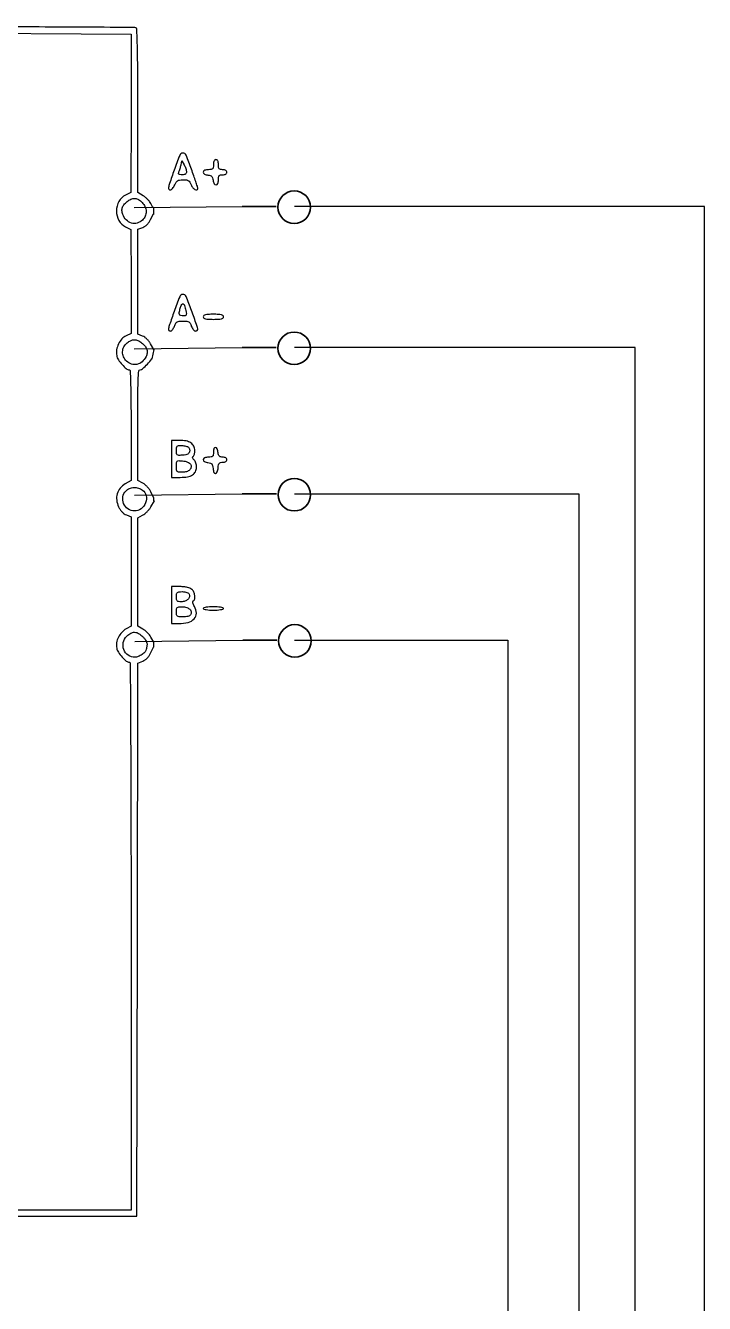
# Model space of a CAD drawing. Header units: millimetres. Extents: x 357084 to 357504, y 509210 to 509507.
# Drawn here: x 357405.71 to 357428.53, y 509428.6 to 509471.55 of the extents above; entities that cross this region are included whole.
import ezdxf

# ---------------------------------------------------------------- set-up
doc = ezdxf.new("R2010")
doc.units = ezdxf.units.MM
doc.layers.add('PDF_Geometría', color=7, linetype='Continuous')

msp = doc.modelspace()

# ---------------------------------------------------------------- linework, layer by layer
for p, q in [((357409.364, 509465.429), (357412.987, 509465.471)), ((357410.005, 509465.432), (357410.005, 509465.199)), ((357409.364, 509460.686), (357412.987, 509460.727)), ((357410.016, 509460.658), (357409.958, 509460.345)), ((357409.369, 509455.768), (357412.992, 509455.809)), ((357410.012, 509455.687), (357410.012, 509455.578)), ((357410.012, 509455.578), (357410.043, 509455.574)), ((357409.386, 509450.853), (357413.009, 509450.894)), ((357410.014, 509450.837), (357410.014, 509450.661))]:
    msp.add_line(p, q)
at = {"color": 30}
for p, q in [((357428.53, 509465.471), (357414.75, 509465.471)), ((357428.53, 509414.762), (357428.53, 509465.471)), ((357426.198, 509460.727), (357414.75, 509460.727)), ((357426.198, 509420.301), (357426.198, 509460.727)), ((357414.75, 509455.809), (357424.308, 509455.809)), ((357424.308, 509455.809), (357424.308, 509371.668)), ((357414.75, 509450.894), (357421.922, 509450.894)), ((357421.922, 509450.894), (357421.922, 509377.235))]:
    msp.add_line(p, q, dxfattribs=at)
for points in [[(357410.005, 509465.432), (357409.986, 509465.432), (357409.916, 509465.573, 0.053105), (357409.876, 509465.635, 0.025672), (357409.813, 509465.706, 0.025121), (357409.74, 509465.774, 0.032891), (357409.666, 509465.827), (357409.486, 509465.941), (357409.484, 509468.696, 0.001055), (357409.48, 509470.101, 0.005298), (357409.467, 509470.886, 0.002645), (357409.45, 509471.422, 0.319047), (357409.411, 509471.474, 0.073521), (357409.352, 509471.483, 0.000013), (357406.165, 509471.499, 0.000306), (357402.636, 509471.515, 0.000185), (357398.459, 509471.529, 0.000197), (357392.188, 509471.546, 0.001728), (357389.408, 509471.543, 0.000579), (357387.621, 509471.533, 0.221295), (357387.507, 509471.479, 0.160916)], [(357402.519, 509471.298), (357409.256, 509471.26), (357409.254, 509468.6), (357409.253, 509465.941), (357409.071, 509465.851, 0.153496), (357408.848, 509465.638, 0.126443), (357408.766, 509465.318, 0.126667), (357408.848, 509464.999, 0.154288), (357409.071, 509464.787), (357409.253, 509464.698), (357409.254, 509462.946), (357409.256, 509461.195), (357409.091, 509461.122, 0.105079), (357408.947, 509461.018, 0.071751), (357408.834, 509460.849, 0.069993), (357408.77, 509460.651, 0.088913), (357408.772, 509460.459, 0.096514), (357408.828, 509460.317, 0.040959), (357408.953, 509460.154, 0.03934), (357409.095, 509460.019, 0.171518), (357409.203, 509459.981, -0.404864), (357409.226, 509459.959, -0.000993), (357409.241, 509459.463, -0.004692), (357409.252, 509458.872, -0.002322), (357409.256, 509458.122), (357409.256, 509456.263), (357409.061, 509456.149, 0.089179), (357408.892, 509456.003, 0.099937), (357408.792, 509455.813, 0.098385), (357408.773, 509455.596, 0.08378), (357408.836, 509455.376, 0.037561), (357408.889, 509455.283, 0.041526), (357408.953, 509455.203, 0.044908), (357409.024, 509455.14, 0.067883), (357409.097, 509455.101), (357409.256, 509455.041), (357409.255, 509453.203), (357409.255, 509451.365), (357409.09, 509451.272, 0.078105), (357408.941, 509451.153, 0.07106), (357408.83, 509450.991, 0.072614), (357408.771, 509450.808, 0.088605), (357408.772, 509450.628, 0.09706), (357408.828, 509450.487, 0.0407), (357408.953, 509450.324, 0.039042), (357409.096, 509450.189, 0.171534), (357409.203, 509450.151, -0.412503), (357409.227, 509450.127, -0.000045), (357409.241, 509447.643, -0.000971), (357409.252, 509444.735, -0.000445), (357409.256, 509440.943), (357409.256, 509431.734), (357398.564, 509431.734)], [(357410.016, 509460.658), (357409.911, 509460.852, 0.043264), (357409.859, 509460.931, 0.03246), (357409.79, 509461.009, 0.033194), (357409.714, 509461.073, 0.062236), (357409.644, 509461.113), (357409.481, 509461.181), (357409.481, 509462.941), (357409.481, 509464.701), (357409.649, 509464.765, 0.061405), (357409.725, 509464.804, 0.045727), (357409.798, 509464.865, 0.043224), (357409.862, 509464.943, 0.041029), (357409.914, 509465.031), (357410.005, 509465.222)], [(357410.012, 509455.687), (357410.011, 509455.687), (357409.918, 509455.882, 0.045212), (357409.87, 509455.964, 0.031174), (357409.802, 509456.046, 0.031518), (357409.726, 509456.118, 0.054344), (357409.653, 509456.166), (357409.481, 509456.255), (357409.481, 509458.118, -0.001358), (357409.484, 509459.132, -0.009223), (357409.496, 509459.633, -0.00968), (357409.515, 509459.939, -0.390671), (357409.56, 509459.981, 0.188227), (357409.644, 509460.013, 0.017192), (357409.807, 509460.174, 0.017741), (357409.958, 509460.345, 0.02673), (357409.967, 509460.357, -0.412156)], [(357410.018, 509450.829), (357409.921, 509451, 0.041418), (357409.871, 509451.073, 0.025618), (357409.802, 509451.149, 0.025618), (357409.725, 509451.219, 0.041418), (357409.653, 509451.268), (357409.482, 509451.365), (357409.482, 509453.186), (357409.481, 509455.006), (357409.644, 509455.09, 0.051967), (357409.715, 509455.137, 0.02661), (357409.794, 509455.209, 0.026123), (357409.868, 509455.292, 0.0355), (357409.925, 509455.374), (357410.043, 509455.574)], [(357387.136, 509435.426, -0.010155), (357387.161, 509435.392, -0.017424), (357387.205, 509435.323, -0.015975), (357387.246, 509435.248, 0.038833), (357387.293, 509435.173, 0.030989), (357387.354, 509435.099, 0.031928), (357387.42, 509435.037, 0.065816), (357387.48, 509435), (357387.617, 509434.937), (357387.632, 509433.237), (357387.647, 509431.537), (357398.55, 509431.537), (357409.453, 509431.537), (357409.468, 509440.831), (357409.482, 509450.126), (357409.649, 509450.189, 0.061505), (357409.725, 509450.229, 0.045677), (357409.798, 509450.29, 0.043173), (357409.862, 509450.368, 0.04103), (357409.914, 509450.456), (357410.011, 509450.659), (357410.014, 509450.659)]]:
    msp.add_lwpolyline(points, format="xyb")
for points in [[(357410.704, 509466.686, 0.001666), (357410.549, 509466.242, 0.035402), (357410.513, 509466.107, 0.211722), (357410.526, 509466.05, 0.236), (357410.576, 509466.025, 0.163598), (357410.611, 509466.037, 0.051049), (357410.652, 509466.075, 0.044846), (357410.692, 509466.13, 0.03656), (357410.724, 509466.195, -0.039463), (357410.77, 509466.285, -0.118334), (357410.819, 509466.334, -0.107894), (357410.887, 509466.357, -0.029827), (357411.001, 509466.364, -0.028884), (357411.116, 509466.358, -0.111423), (357411.183, 509466.334, -0.123781), (357411.229, 509466.286, -0.039492), (357411.272, 509466.195, 0.09849), (357411.335, 509466.094, 0.103363), (357411.43, 509466.027, 0.301499), (357411.489, 509466.038, 0.293843), (357411.502, 509466.096, -0.000856), (357411.485, 509466.145, -0.000041), (357411.429, 509466.308, -0.000067), (357411.361, 509466.501, -0.000048), (357411.286, 509466.717, 0.012083), (357411.108, 509467.192, 0.320996), (357411, 509467.261, 0.291487), (357410.891, 509467.183, 0.010704)], [(357411.118, 509466.633, -0.102483), (357411.109, 509466.588, -0.147302), (357411.084, 509466.557, -0.108721), (357411.04, 509466.539, -0.041111), (357410.973, 509466.534, -0.025888), (357410.897, 509466.538, -0.163524), (357410.863, 509466.553, -0.247696), (357410.853, 509466.582, -0.061473), (357410.867, 509466.633, 0.017639), (357410.885, 509466.68, 0.008487), (357410.905, 509466.742, 0.008403), (357410.923, 509466.807, 0.011907), (357410.937, 509466.866), (357410.966, 509467.001), (357411.041, 509466.866, -0.025888), (357411.07, 509466.807, -0.021353), (357411.094, 509466.742, -0.021873), (357411.112, 509466.68, -0.052418)], [(357412.024, 509466.873, -0.030723), (357412.018, 509466.777, -0.167168), (357411.995, 509466.731, -0.167168), (357411.95, 509466.709, -0.030723), (357411.854, 509466.703, 0.082192), (357411.73, 509466.683, 0.299611), (357411.683, 509466.623, 0.309201), (357411.721, 509466.558, 0.083971), (357411.84, 509466.523, -0.046929), (357411.918, 509466.507, -0.121406), (357411.967, 509466.477, -0.121406), (357411.997, 509466.428, -0.046929), (357412.013, 509466.35, 0.083971), (357412.048, 509466.231, 0.309201), (357412.113, 509466.194, 0.299611), (357412.173, 509466.24, 0.082192), (357412.193, 509466.364, -0.030103), (357412.199, 509466.455, -0.144586), (357412.219, 509466.503, -0.173074), (357412.26, 509466.527, -0.047675), (357412.334, 509466.534, 0.04716), (357412.393, 509466.539, 0.088208), (357412.438, 509466.556, 0.118484), (357412.466, 509466.583, 0.140575), (357412.476, 509466.618, 0.140575), (357412.466, 509466.653, 0.118484), (357412.438, 509466.681, 0.088208), (357412.393, 509466.698, 0.04716), (357412.334, 509466.703, -0.047675), (357412.26, 509466.71, -0.173074), (357412.219, 509466.734, -0.144586), (357412.199, 509466.782, -0.030103), (357412.193, 509466.873, 0.033607), (357412.188, 509466.947, 0.082504), (357412.172, 509467, 0.12651), (357412.145, 509467.031, 0.152103), (357412.108, 509467.042, 0.152103), (357412.072, 509467.031, 0.12651), (357412.045, 509467, 0.082504), (357412.029, 509466.947, 0.033607)], [(357409.625, 509465.604, -0.089012), (357409.724, 509465.462, -0.101592), (357409.762, 509465.3, -0.106262), (357409.732, 509465.142, -0.106051), (357409.64, 509465.011, -0.119782), (357409.462, 509464.91, -0.138637), (357409.267, 509464.911, -0.131277), (357409.094, 509465.014, -0.102225), (357408.975, 509465.2, -0.078972), (357408.949, 509465.328, -0.106757), (357408.968, 509465.444, -0.094704), (357409.036, 509465.552, -0.051236), (357409.156, 509465.655, -0.063343), (357409.282, 509465.722, -0.117076), (357409.397, 509465.736, -0.113138), (357409.508, 509465.697, -0.0567)], [(357410.704, 509461.94, 0.001668), (357410.549, 509461.496, 0.035886), (357410.513, 509461.362, 0.215665), (357410.527, 509461.305, 0.231512), (357410.578, 509461.28, 0.167193), (357410.612, 509461.292, 0.055992), (357410.651, 509461.33, 0.048318), (357410.687, 509461.385, 0.038986), (357410.716, 509461.449, -0.040099), (357410.757, 509461.543, -0.134461), (357410.803, 509461.59, -0.111961), (357410.871, 509461.613, -0.023612), (357410.998, 509461.619, -0.023612), (357411.125, 509461.613, -0.111961), (357411.194, 509461.59, -0.134461), (357411.24, 509461.543, -0.040099), (357411.281, 509461.449, 0.044239), (357411.31, 509461.384, 0.053853), (357411.349, 509461.329, 0.062819), (357411.392, 509461.292, 0.149185), (357411.432, 509461.28, 0.230965), (357411.483, 509461.305, 0.219915), (357411.496, 509461.361, 0.034039), (357411.458, 509461.496, 0.001397), (357411.289, 509461.972, 0.011925), (357411.107, 509462.444, 0.318225), (357410.999, 509462.513, 0.291647), (357410.89, 509462.435, 0.010674)], [(357411.098, 509461.97, -0.01812), (357411.114, 509461.87, -0.128872), (357411.107, 509461.821, -0.229447), (357411.08, 509461.796, -0.070337), (357411.023, 509461.788, -0.056293), (357410.925, 509461.799, -0.237618), (357410.881, 509461.836, -0.156334), (357410.874, 509461.906, -0.022545), (357410.91, 509462.047, -0.039412), (357410.96, 509462.174, -0.394981), (357411.009, 509462.192, -0.22805), (357411.056, 509462.14, -0.021828)], [(357411.685, 509461.76, 0.222027), (357411.704, 509461.719, 0.113455), (357411.755, 509461.693, 0.050675), (357411.852, 509461.679, 0.010614), (357412.024, 509461.675, 0.010614), (357412.195, 509461.679, 0.050675), (357412.292, 509461.693, 0.113455), (357412.344, 509461.719, 0.222027), (357412.363, 509461.76, 0.222027), (357412.344, 509461.801, 0.113455), (357412.292, 509461.827, 0.050675), (357412.195, 509461.841, 0.010614), (357412.024, 509461.845, 0.010614), (357411.852, 509461.841, 0.050675), (357411.755, 509461.827, 0.113455), (357411.704, 509461.801, 0.222027)], [(357409.612, 509460.883, -0.053493), (357409.725, 509460.772, -0.09643), (357409.787, 509460.659, -0.110955), (357409.797, 509460.541, -0.088593), (357409.758, 509460.421, -0.086722), (357409.624, 509460.248, -0.12903), (357409.455, 509460.161, -0.138458), (357409.274, 509460.171, -0.106871), (357409.104, 509460.273, -0.102169), (357409.003, 509460.416, -0.110227), (357408.971, 509460.584, -0.111822), (357409.013, 509460.748, -0.107677), (357409.122, 509460.88, -0.050683), (357409.254, 509460.964, -0.115154), (357409.368, 509460.991, -0.116278), (357409.481, 509460.965, -0.052259)], [(357410.611, 509456.986), (357410.611, 509456.365), (357410.909, 509456.365, 0.041844), (357411.152, 509456.385, 0.096432), (357411.322, 509456.449, 0.133579), (357411.422, 509456.556, 0.12256), (357411.459, 509456.703, 0.045797), (357411.452, 509456.772, 0.037139), (357411.434, 509456.843, 0.038474), (357411.406, 509456.906, 0.075149), (357411.374, 509456.951, -0.0426), (357411.342, 509456.988, -0.096443), (357411.326, 509457.022, -0.149119), (357411.328, 509457.05, -0.165391), (357411.345, 509457.071, 0.144241), (357411.367, 509457.095, 0.041128), (357411.386, 509457.144, 0.037738), (357411.398, 509457.204, 0.032239), (357411.402, 509457.269, 0.121438), (357411.367, 509457.413, 0.128399), (357411.269, 509457.521, 0.097202), (357411.106, 509457.587, 0.04729), (357410.881, 509457.608), (357410.611, 509457.608)], [(357411.168, 509457.388, -0.09893), (357411.195, 509457.362, -0.066002), (357411.216, 509457.323, -0.062959), (357411.226, 509457.278, -0.071088), (357411.224, 509457.234, -0.112915), (357411.202, 509457.184, -0.111128), (357411.16, 509457.148, -0.075206), (357411.093, 509457.124, -0.026966), (357410.992, 509457.11, -0.015954), (357410.862, 509457.104, -0.164653), (357410.811, 509457.12, -0.209366), (357410.787, 509457.161, -0.027869), (357410.781, 509457.266, -0.028736), (357410.786, 509457.362, -0.156154), (357410.808, 509457.409, -0.174371), (357410.851, 509457.432, -0.037842), (357410.936, 509457.438, -0.02701), (357411.001, 509457.434, -0.023892), (357411.068, 509457.423, -0.02462), (357411.128, 509457.407, -0.064403)], [(357412.024, 509457.217, -0.028778), (357412.018, 509457.118, -0.165646), (357411.996, 509457.072, -0.170501), (357411.95, 509457.049, -0.030907), (357411.854, 509457.043, 0.082192), (357411.73, 509457.022, 0.299611), (357411.683, 509456.962, 0.309201), (357411.721, 509456.898, 0.083971), (357411.84, 509456.863, -0.048093), (357411.922, 509456.846, -0.14142), (357411.97, 509456.814, -0.121202), (357411.997, 509456.758, -0.03098), (357412.013, 509456.658, 0.06004), (357412.042, 509456.527, 0.377819), (357412.097, 509456.495, 0.274026), (357412.154, 509456.547, 0.048226), (357412.183, 509456.694, -0.030068), (357412.198, 509456.788, -0.124494), (357412.223, 509456.839, -0.157811), (357412.266, 509456.865, -0.057717), (357412.338, 509456.873, 0.04951), (357412.395, 509456.879, 0.088715), (357412.439, 509456.896, 0.116957), (357412.466, 509456.923, 0.139207), (357412.476, 509456.958, 0.139141), (357412.466, 509456.993, 0.11688), (357412.439, 509457.02, 0.088738), (357412.395, 509457.037, 0.049628), (357412.338, 509457.043, -0.055541), (357412.27, 509457.051, -0.13818), (357412.226, 509457.074, -0.127306), (357412.198, 509457.119, -0.043849), (357412.183, 509457.194, 0.060835), (357412.151, 509457.322, 0.27278), (357412.093, 509457.369, 0.371207), (357412.041, 509457.336, 0.073569)], [(357411.252, 509456.808, -0.168789), (357411.275, 509456.709, -0.17402), (357411.231, 509456.619, -0.123291), (357411.122, 509456.556, -0.070493), (357410.972, 509456.535, -0.023986), (357410.856, 509456.54, -0.180889), (357410.808, 509456.564, -0.170573), (357410.786, 509456.614, -0.02082), (357410.781, 509456.736, -0.01877), (357410.786, 509456.862, -0.19441), (357410.808, 509456.908, -0.187934), (357410.857, 509456.926, -0.017366), (357410.987, 509456.919, -0.037956), (357411.071, 509456.906, -0.040544), (357411.15, 509456.88, -0.044293), (357411.215, 509456.845, -0.109336)], [(357409.638, 509455.938, -0.187893), (357409.761, 509455.754, -0.146909), (357409.743, 509455.513, -0.138497), (357409.592, 509455.311, -0.164901), (357409.369, 509455.235, -0.151862), (357409.151, 509455.303, -0.14428), (357409.006, 509455.482, -0.144582), (357408.981, 509455.712, -0.152629), (357409.086, 509455.913, -0.101079), (357409.203, 509455.99, -0.084486), (357409.348, 509456.022, -0.081288), (357409.501, 509456.004, -0.083162)], [(357410.611, 509452.072), (357410.611, 509451.45), (357410.863, 509451.45, 0.063832), (357411.177, 509451.491, 0.145285), (357411.38, 509451.613, 0.193983), (357411.45, 509451.8, 0.123959), (357411.386, 509452.025, -0.030156), (357411.354, 509452.089, -0.05195), (357411.337, 509452.147, -0.070564), (357411.334, 509452.191, -0.236321), (357411.349, 509452.215, 0.206798), (357411.395, 509452.28, 0.082998), (357411.399, 509452.391, 0.074518), (357411.364, 509452.51, 0.102356), (357411.299, 509452.6, 0.081819), (357411.236, 509452.64, 0.044241), (357411.148, 509452.669, 0.036349), (357411.037, 509452.687, 0.021711), (357410.903, 509452.693), (357410.611, 509452.693)], [(357411.213, 509452.438, -0.163519), (357411.216, 509452.347, -0.134185), (357411.165, 509452.264, -0.108131), (357411.068, 509452.205, -0.081295), (357410.943, 509452.185, -0.033951), (357410.853, 509452.191, -0.169207), (357410.808, 509452.213, -0.162059), (357410.787, 509452.26, -0.030489), (357410.781, 509452.354, -0.032192), (357410.787, 509452.453, -0.186585), (357410.812, 509452.497, -0.156398), (357410.863, 509452.519, -0.020917), (357410.98, 509452.524, -0.03195), (357411.067, 509452.518, -0.056252), (357411.136, 509452.501, -0.07342), (357411.186, 509452.474, -0.140593)], [(357411.232, 509451.931, -0.120654), (357411.28, 509451.832, -0.237426), (357411.259, 509451.749, -0.15871), (357411.166, 509451.694, -0.055356), (357411.009, 509451.676, -0.015471), (357410.869, 509451.68, -0.145482), (357410.814, 509451.701, -0.201344), (357410.788, 509451.745, -0.034087), (357410.781, 509451.846, -0.0317), (357410.787, 509451.943, -0.181394), (357410.811, 509451.988, -0.159705), (357410.86, 509452.01, -0.023203), (357410.972, 509452.015, -0.039646), (357411.05, 509452.009, -0.038382), (357411.127, 509451.99, -0.040957), (357411.192, 509451.963, -0.100936)], [(357411.685, 509451.959, 0.339565), (357411.702, 509451.936, 0.024068), (357411.784, 509451.919, 0.025878), (357411.893, 509451.906, 0.015416), (357412.024, 509451.902, 0.015416), (357412.155, 509451.906, 0.025878), (357412.264, 509451.919, 0.024068), (357412.345, 509451.936, 0.339565), (357412.363, 509451.959, 0.339565), (357412.345, 509451.981, 0.024068), (357412.264, 509451.999, 0.025878), (357412.155, 509452.011, 0.015416), (357412.024, 509452.015, 0.015416), (357411.893, 509452.011, 0.025878), (357411.784, 509451.999, 0.024068), (357411.702, 509451.981, 0.339565)], [(357409.652, 509451.006, -0.03336), (357409.714, 509450.935, -0.041924), (357409.762, 509450.86, -0.047758), (357409.79, 509450.792, -0.120423), (357409.793, 509450.738, 0.002936), (357409.785, 509450.694, 0.00298), (357409.777, 509450.65, 0.002898), (357409.771, 509450.612, 0.012236), (357409.768, 509450.589, -0.165858), (357409.731, 509450.507, -0.049871), (357409.625, 509450.415, -0.049892), (357409.497, 509450.344, -0.10361), (357409.386, 509450.32, -0.150866), (357409.16, 509450.39, -0.151715), (357409.013, 509450.576, -0.148108), (357408.994, 509450.815, -0.142662), (357409.112, 509451.029, -0.07093), (357409.246, 509451.13, -0.136875), (357409.376, 509451.16, -0.12817), (357409.508, 509451.12, -0.05845)]]:
    msp.add_lwpolyline(points, format="xyb", close=True)
at = {"layer": 'PDF_Geometría', "lineweight": 35}
for points in [[(357414.135, 509465.471), (357412.987, 509465.471)], [(357414.135, 509460.727), (357412.987, 509460.727)], [(357414.139, 509455.809), (357412.992, 509455.809)], [(357414.157, 509450.894), (357413.009, 509450.894)]]:
    msp.add_lwpolyline(points, dxfattribs=at)
for centre in [(357414.74, 509465.444), (357414.739, 509460.701), (357414.744, 509455.783), (357414.762, 509450.868)]:
    msp.add_circle(centre, 0.547, dxfattribs=at)

doc.saveas('drawing.dxf')
